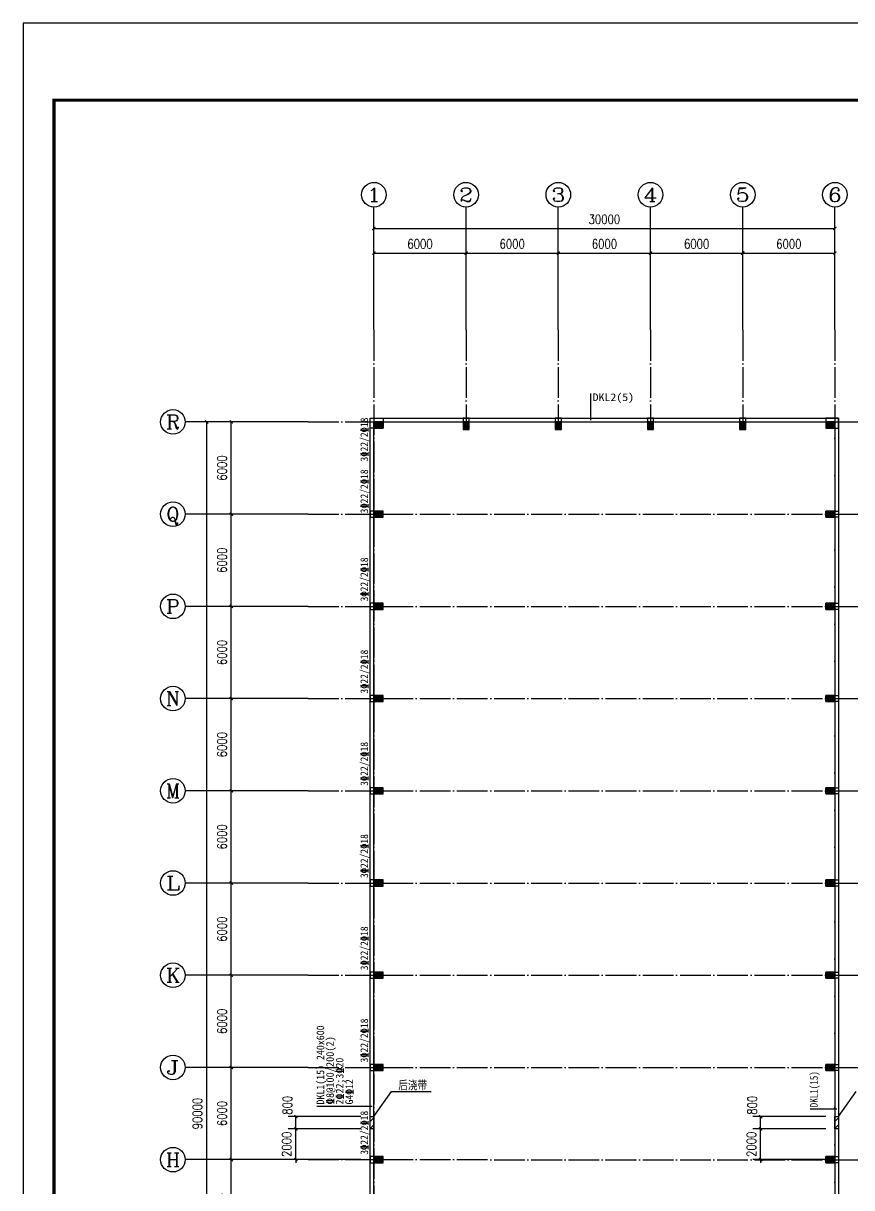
# Model space of a CAD drawing. Extents: x 31695611 to 39053694, y -59225 to 904195.
# Drawn here: x 38505838 to 38559745, y 828434 to 904195 of the extents above; entities that cross this region are included whole.
import ezdxf
from ezdxf.enums import TextEntityAlignment as Align

# ---------------------------------------------------------------- set-up
doc = ezdxf.new("R2010")
doc.units = 0
doc.header["$LTSCALE"] = 1000
doc.header["$MEASUREMENT"] = 0
doc.linetypes.add('ACAD_ISO04W100', pattern=[30.5, 24, -3, 0.5, -3])
doc.linetypes.add('DOTE', pattern=[2.42, 2, -0.2, 0.02, -0.2])
doc.layers.get('0').update_dxf_attribs({"linetype": 'CONTINUOUS'})
doc.layers.get('DEFPOINTS').update_dxf_attribs({"linetype": 'CONTINUOUS'})
for name, color, linetype in [('AXIS', 3, 'CONTINUOUS'), ('AXIS_TEXT', 7, 'CONTINUOUS'), ('COLUMN', 2, 'CONTINUOUS'), ('DOTE', 1, 'ACAD_ISO04W100'), ('PUB_DIM', 3, 'CONTINUOUS'), ('PUB_HATCH', 8, 'CONTINUOUS'), ('PUB_TITLE', 4, 'CONTINUOUS'), ('PUB_WZ', 7, 'CONTINUOUS'), ('梁', 4, 'CONTINUOUS'), ('梁原位标注', 7, 'CONTINUOUS'), ('梁集中标注', 2, 'CONTINUOUS'), ('梁集中标注竖向', 2, 'CONTINUOUS')]:
    doc.layers.add(name, color=color, linetype=linetype)
doc.styles.add('_HZTXT', font='txt.shx', dxfattribs={"width": 0.8, "bigfont": 'hztxt.shx'})
doc.styles.add('_TCH_AXIS', font='COMPLEX', dxfattribs={"bigfont": 'GBCBIG'})
doc.styles.add('COMPLEX', font='COMPLEX')
doc.styles.add('DIM_FONT', font='SIMPLEX.shx', dxfattribs={"width": 0.8})
doc.dimstyles.new('DIMN200', dxfattribs={"dimscale": 2, "dimtxt": 300, "dimasz": 100, "dimexe": 250, "dimexo": 300, "dimgap": 150, "dimtad": 1, "dimdec": 0, "dimzin": 0, "dimtxsty": 'DIM_FONT', "dimblk": 'ARCHTICK', "dimcen": 0.09, "dimclrt": 7, "dimazin": 3, "dimtfac": 1, "dimtdec": 0, "dimtix": 1, "dimtmove": 0, "dimatfit": 3, "dimtolj": 1, "dimtzin": 0})

# ---------------------------------------------------------------- blocks, each defined once
blk = doc.blocks.new('_ARCHTICK')
at = {"color": 0, "linetype": 'BYBLOCK', "const_width": 0.4}
blk.add_lwpolyline([(-0.5, -0.5), (0.5, 0.5)], dxfattribs=at)
blk = doc.blocks.new('*D581')
at = {"layer": 'DEFPOINTS', "color": 0}
for p in [(38553819, 833059), (38558653, 833059), (38558653, 832259)]:
    blk.add_point(p, dxfattribs=at)
at = {"layer": 'PUB_DIM', "color": 0}
for p, q in [((38558053, 833059), (38553319, 833059)), ((38553819, 832259), (38553819, 833059)), ((38558053, 832259), (38553319, 832259))]:
    blk.add_line(p, q, dxfattribs=at)
at = {"layer": 'PUB_DIM', "color": 0, "xscale": 200, "yscale": 200, "zscale": 200}
for p, rotation in [((38553819, 833059), 89.99989046030758), ((38553819, 832259), 269.9998904603076)]:
    blk.add_blockref('_ARCHTICK', p, dxfattribs=dict(at, rotation=rotation))
at = {"layer": 'PUB_DIM', "color": 7, "insert": (38553269, 833799), "char_height": 600, "attachment_point": 5, "rotation": 89.99989, "style": 'DIM_FONT'}
blk.add_mtext('\\A1;800', dxfattribs=at)
blk = doc.blocks.new('*D582')
at = {"layer": 'DEFPOINTS', "color": 0}
for p in [(38553819, 832259), (38558653, 832259), (38558653, 830259)]:
    blk.add_point(p, dxfattribs=at)
at = {"layer": 'PUB_DIM', "color": 0}
for p, q in [((38558053, 832259), (38553319, 832259)), ((38553819, 832259), (38553819, 832459)), ((38553819, 830259), (38553819, 832259)), ((38558053, 830259), (38553319, 830259)), ((38553819, 830259), (38553819, 830059))]:
    blk.add_line(p, q, dxfattribs=at)
at = {"layer": 'PUB_DIM', "color": 0, "xscale": 200, "yscale": 200, "zscale": 200}
for p, rotation in [((38553819, 832259), 269.9998904604143), ((38553819, 830259), 89.99989046041435)]:
    blk.add_blockref('_ARCHTICK', p, dxfattribs=dict(at, rotation=rotation))
at = {"layer": 'PUB_DIM', "color": 7, "insert": (38553219, 831259), "char_height": 600, "attachment_point": 5, "rotation": 89.99989, "style": 'DIM_FONT'}
blk.add_mtext('\\A1;2000', dxfattribs=at)
blk = doc.blocks.new('*D583')
at = {"layer": 'DEFPOINTS', "color": 0}
for p in [(38523579, 833059), (38528413, 833059), (38528413, 832259)]:
    blk.add_point(p, dxfattribs=at)
at = {"layer": 'PUB_DIM', "color": 0}
for p, q in [((38527813, 833059), (38523079, 833059)), ((38523579, 832259), (38523579, 833059)), ((38527813, 832259), (38523079, 832259))]:
    blk.add_line(p, q, dxfattribs=at)
at = {"layer": 'PUB_DIM', "color": 0, "xscale": 200, "yscale": 200, "zscale": 200}
for p, rotation in [((38523579, 833059), 89.99989046030758), ((38523579, 832259), 269.9998904603076)]:
    blk.add_blockref('_ARCHTICK', p, dxfattribs=dict(at, rotation=rotation))
at = {"layer": 'PUB_DIM', "color": 7, "insert": (38523029, 833799), "char_height": 600, "attachment_point": 5, "rotation": 89.99989, "style": 'DIM_FONT'}
blk.add_mtext('\\A1;800', dxfattribs=at)
blk = doc.blocks.new('*D584')
at = {"layer": 'DEFPOINTS', "color": 0}
for p in [(38523579, 832259), (38528413, 832259), (38528413, 830259)]:
    blk.add_point(p, dxfattribs=at)
at = {"layer": 'PUB_DIM', "color": 0}
for p, q in [((38527813, 832259), (38523079, 832259)), ((38523579, 832259), (38523579, 832459)), ((38523579, 830259), (38523579, 832259)), ((38527813, 830259), (38523079, 830259)), ((38523579, 830259), (38523579, 830059))]:
    blk.add_line(p, q, dxfattribs=at)
at = {"layer": 'PUB_DIM', "color": 0, "xscale": 200, "yscale": 200, "zscale": 200}
for p, rotation in [((38523579, 832259), 269.9998904604143), ((38523579, 830259), 89.99989046041435)]:
    blk.add_blockref('_ARCHTICK', p, dxfattribs=dict(at, rotation=rotation))
at = {"layer": 'PUB_DIM', "color": 7, "insert": (38522979, 831259), "char_height": 600, "attachment_point": 5, "rotation": 89.99989, "style": 'DIM_FONT'}
blk.add_mtext('\\A1;2000', dxfattribs=at)
blk = doc.blocks.new('*D651')
at = {"layer": 'AXIS', "color": 0}
for p, q in [((38523774, 830259), (38518874, 830259)), ((38519374, 824259), (38519374, 830259)), ((38523774, 824259), (38518874, 824259))]:
    blk.add_line(p, q, dxfattribs=at)
at = {"layer": 'DEFPOINTS', "color": 0}
for p in [(38519374, 830259), (38524374, 830259), (38524374, 824259)]:
    blk.add_point(p, dxfattribs=at)
at = {"layer": 'AXIS', "color": 0, "xscale": 200, "yscale": 200, "zscale": 200}
for p, rotation in [((38519374, 830259), 89.99989046034315), ((38519374, 824259), 269.9998904603431)]:
    blk.add_blockref('_ARCHTICK', p, dxfattribs=dict(at, rotation=rotation))
at = {"layer": 'AXIS', "color": 7, "insert": (38518774, 827259), "char_height": 600, "attachment_point": 5, "rotation": 89.99989, "style": 'DIM_FONT'}
blk.add_mtext('\\A1;6000', dxfattribs=at)
blk = doc.blocks.new('*D652')
at = {"layer": 'AXIS', "color": 0}
for p, q in [((38523774, 836259), (38518874, 836259)), ((38519374, 830259), (38519374, 836259)), ((38523774, 830259), (38518874, 830259))]:
    blk.add_line(p, q, dxfattribs=at)
at = {"layer": 'DEFPOINTS', "color": 0}
for p in [(38519374, 836259), (38524374, 836259), (38524374, 830259)]:
    blk.add_point(p, dxfattribs=at)
at = {"layer": 'AXIS', "color": 0, "xscale": 200, "yscale": 200, "zscale": 200}
for p, rotation in [((38519374, 836259), 89.9998904604143), ((38519374, 830259), 269.9998904604143)]:
    blk.add_blockref('_ARCHTICK', p, dxfattribs=dict(at, rotation=rotation))
at = {"layer": 'AXIS', "color": 7, "insert": (38518774, 833259), "char_height": 600, "attachment_point": 5, "rotation": 89.99989, "style": 'DIM_FONT'}
blk.add_mtext('\\A1;6000', dxfattribs=at)
blk = doc.blocks.new('*D653')
at = {"layer": 'AXIS', "color": 0}
for p, q in [((38523774, 842259), (38518874, 842259)), ((38519374, 836259), (38519374, 842259)), ((38523774, 836259), (38518874, 836259))]:
    blk.add_line(p, q, dxfattribs=at)
at = {"layer": 'DEFPOINTS', "color": 0}
for p in [(38519374, 842259), (38524374, 842259), (38524374, 836259)]:
    blk.add_point(p, dxfattribs=at)
at = {"layer": 'AXIS', "color": 0, "xscale": 200, "yscale": 200, "zscale": 200}
for p, rotation in [((38519374, 842259), 89.99989046034315), ((38519374, 836259), 269.9998904603431)]:
    blk.add_blockref('_ARCHTICK', p, dxfattribs=dict(at, rotation=rotation))
at = {"layer": 'AXIS', "color": 7, "insert": (38518774, 839259), "char_height": 600, "attachment_point": 5, "rotation": 89.99989, "style": 'DIM_FONT'}
blk.add_mtext('\\A1;6000', dxfattribs=at)
blk = doc.blocks.new('*D654')
at = {"layer": 'AXIS', "color": 0}
for p, q in [((38523774, 848259), (38518874, 848259)), ((38519374, 842259), (38519374, 848259)), ((38523774, 842259), (38518874, 842259))]:
    blk.add_line(p, q, dxfattribs=at)
at = {"layer": 'DEFPOINTS', "color": 0}
for p in [(38519374, 848259), (38524374, 848259), (38524374, 842259)]:
    blk.add_point(p, dxfattribs=at)
at = {"layer": 'AXIS', "color": 0, "xscale": 200, "yscale": 200, "zscale": 200}
for p, rotation in [((38519374, 848259), 89.99989046034315), ((38519374, 842259), 269.9998904603431)]:
    blk.add_blockref('_ARCHTICK', p, dxfattribs=dict(at, rotation=rotation))
at = {"layer": 'AXIS', "color": 7, "insert": (38518774, 845259), "char_height": 600, "attachment_point": 5, "rotation": 89.99989, "style": 'DIM_FONT'}
blk.add_mtext('\\A1;6000', dxfattribs=at)
blk = doc.blocks.new('*D655')
at = {"layer": 'AXIS', "color": 0}
for p, q in [((38523774, 854259), (38518874, 854259)), ((38519374, 848259), (38519374, 854259)), ((38523774, 848259), (38518874, 848259))]:
    blk.add_line(p, q, dxfattribs=at)
at = {"layer": 'DEFPOINTS', "color": 0}
for p in [(38519374, 854259), (38524374, 854259), (38524374, 848259)]:
    blk.add_point(p, dxfattribs=at)
at = {"layer": 'AXIS', "color": 0, "xscale": 200, "yscale": 200, "zscale": 200}
for p, rotation in [((38519374, 854259), 89.9998904604143), ((38519374, 848259), 269.9998904604143)]:
    blk.add_blockref('_ARCHTICK', p, dxfattribs=dict(at, rotation=rotation))
at = {"layer": 'AXIS', "color": 7, "insert": (38518774, 851259), "char_height": 600, "attachment_point": 5, "rotation": 89.99989, "style": 'DIM_FONT'}
blk.add_mtext('\\A1;6000', dxfattribs=at)
blk = doc.blocks.new('*D656')
at = {"layer": 'AXIS', "color": 0}
for p, q in [((38523774, 860259), (38518874, 860259)), ((38519374, 854259), (38519374, 860259)), ((38523774, 854259), (38518874, 854259))]:
    blk.add_line(p, q, dxfattribs=at)
at = {"layer": 'DEFPOINTS', "color": 0}
for p in [(38519374, 860259), (38524374, 860259), (38524374, 854259)]:
    blk.add_point(p, dxfattribs=at)
at = {"layer": 'AXIS', "color": 0, "xscale": 200, "yscale": 200, "zscale": 200}
for p, rotation in [((38519374, 860259), 89.99989046034315), ((38519374, 854259), 269.9998904603431)]:
    blk.add_blockref('_ARCHTICK', p, dxfattribs=dict(at, rotation=rotation))
at = {"layer": 'AXIS', "color": 7, "insert": (38518774, 857259), "char_height": 600, "attachment_point": 5, "rotation": 89.99989, "style": 'DIM_FONT'}
blk.add_mtext('\\A1;6000', dxfattribs=at)
blk = doc.blocks.new('*D657')
at = {"layer": 'AXIS', "color": 0}
for p, q in [((38523774, 866259), (38518874, 866259)), ((38519374, 860259), (38519374, 866259)), ((38523774, 860259), (38518874, 860259))]:
    blk.add_line(p, q, dxfattribs=at)
at = {"layer": 'DEFPOINTS', "color": 0}
for p in [(38519374, 866259), (38524374, 866259), (38524374, 860259)]:
    blk.add_point(p, dxfattribs=at)
at = {"layer": 'AXIS', "color": 0, "xscale": 200, "yscale": 200, "zscale": 200}
for p, rotation in [((38519374, 866259), 89.99989046034315), ((38519374, 860259), 269.9998904603431)]:
    blk.add_blockref('_ARCHTICK', p, dxfattribs=dict(at, rotation=rotation))
at = {"layer": 'AXIS', "color": 7, "insert": (38518774, 863259), "char_height": 600, "attachment_point": 5, "rotation": 89.99989, "style": 'DIM_FONT'}
blk.add_mtext('\\A1;6000', dxfattribs=at)
blk = doc.blocks.new('*D658')
at = {"layer": 'AXIS', "color": 0}
for p, q in [((38523774, 872259), (38518874, 872259)), ((38519374, 866259), (38519374, 872259)), ((38523774, 866259), (38518874, 866259))]:
    blk.add_line(p, q, dxfattribs=at)
at = {"layer": 'DEFPOINTS', "color": 0}
for p in [(38519374, 872259), (38524374, 872259), (38524374, 866259)]:
    blk.add_point(p, dxfattribs=at)
at = {"layer": 'AXIS', "color": 0, "xscale": 200, "yscale": 200, "zscale": 200}
for p, rotation in [((38519374, 872259), 89.9998904604143), ((38519374, 866259), 269.9998904604143)]:
    blk.add_blockref('_ARCHTICK', p, dxfattribs=dict(at, rotation=rotation))
at = {"layer": 'AXIS', "color": 7, "insert": (38518774, 869259), "char_height": 600, "attachment_point": 5, "rotation": 89.99989, "style": 'DIM_FONT'}
blk.add_mtext('\\A1;6000', dxfattribs=at)
blk = doc.blocks.new('*D659')
at = {"layer": 'AXIS', "color": 0}
for p, q in [((38523774, 878259), (38518874, 878259)), ((38519374, 872259), (38519374, 878259)), ((38523774, 872259), (38518874, 872259))]:
    blk.add_line(p, q, dxfattribs=at)
at = {"layer": 'DEFPOINTS', "color": 0}
for p in [(38519374, 878259), (38524374, 878259), (38524374, 872259)]:
    blk.add_point(p, dxfattribs=at)
at = {"layer": 'AXIS', "color": 0, "xscale": 200, "yscale": 200, "zscale": 200}
for p, rotation in [((38519374, 878259), 89.99989046034315), ((38519374, 872259), 269.9998904603431)]:
    blk.add_blockref('_ARCHTICK', p, dxfattribs=dict(at, rotation=rotation))
at = {"layer": 'AXIS', "color": 7, "insert": (38518774, 875259), "char_height": 600, "attachment_point": 5, "rotation": 89.99989, "style": 'DIM_FONT'}
blk.add_mtext('\\A1;6000', dxfattribs=at)
blk = doc.blocks.new('*D660')
at = {"layer": 'AXIS', "color": 0}
for p, q in [((38523774, 878259), (38517274, 878259)), ((38517774, 788259), (38517774, 878259)), ((38523774, 788259), (38517274, 788259))]:
    blk.add_line(p, q, dxfattribs=at)
at = {"layer": 'DEFPOINTS', "color": 0}
for p in [(38517774, 878259), (38524374, 878259), (38524374, 788259)]:
    blk.add_point(p, dxfattribs=at)
at = {"layer": 'AXIS', "color": 0, "xscale": 200, "yscale": 200, "zscale": 200}
for p, rotation in [((38517774, 878259), 89.99989046036686), ((38517774, 788259), 269.9998904603668)]:
    blk.add_blockref('_ARCHTICK', p, dxfattribs=dict(at, rotation=rotation))
at = {"layer": 'AXIS', "color": 7, "insert": (38517174, 833259), "char_height": 600, "attachment_point": 5, "rotation": 89.99989, "style": 'DIM_FONT'}
blk.add_mtext('\\A1;90000', dxfattribs=at)
blk = doc.blocks.new('*D667')
at = {"layer": 'AXIS', "color": 0}
for p, q in [((38528653, 884842), (38528653, 889742)), ((38534653, 884842), (38534653, 889742)), ((38528653, 889242), (38534653, 889242))]:
    blk.add_line(p, q, dxfattribs=at)
at = {"layer": 'DEFPOINTS', "color": 0}
for p in [(38534653, 889242), (38528653, 884242), (38534653, 884242)]:
    blk.add_point(p, dxfattribs=at)
at = {"layer": 'AXIS', "color": 0, "xscale": 200, "yscale": 200, "zscale": 200, "rotation": 180}
blk.add_blockref('_ARCHTICK', (38528653, 889242), dxfattribs=at)
at = {"layer": 'AXIS', "color": 0, "xscale": 200, "yscale": 200, "zscale": 200}
blk.add_blockref('_ARCHTICK', (38534653, 889242), dxfattribs=at)
at = {"layer": 'AXIS', "color": 7, "insert": (38531653, 889842), "char_height": 600, "attachment_point": 5, "style": 'DIM_FONT'}
blk.add_mtext('\\A1;6000', dxfattribs=at)
blk = doc.blocks.new('*D668')
at = {"layer": 'AXIS', "color": 0}
for p, q in [((38534653, 884842), (38534653, 889742)), ((38540653, 884842), (38540653, 889742)), ((38534653, 889242), (38540653, 889242))]:
    blk.add_line(p, q, dxfattribs=at)
at = {"layer": 'DEFPOINTS', "color": 0}
for p in [(38540653, 889242), (38534653, 884242), (38540653, 884242)]:
    blk.add_point(p, dxfattribs=at)
at = {"layer": 'AXIS', "color": 0, "xscale": 200, "yscale": 200, "zscale": 200, "rotation": 180}
blk.add_blockref('_ARCHTICK', (38534653, 889242), dxfattribs=at)
at = {"layer": 'AXIS', "color": 0, "xscale": 200, "yscale": 200, "zscale": 200}
blk.add_blockref('_ARCHTICK', (38540653, 889242), dxfattribs=at)
at = {"layer": 'AXIS', "color": 7, "insert": (38537653, 889842), "char_height": 600, "attachment_point": 5, "style": 'DIM_FONT'}
blk.add_mtext('\\A1;6000', dxfattribs=at)
blk = doc.blocks.new('*D669')
at = {"layer": 'AXIS', "color": 0}
for p, q in [((38540653, 884842), (38540653, 889742)), ((38546653, 884842), (38546653, 889742)), ((38540653, 889242), (38546653, 889242))]:
    blk.add_line(p, q, dxfattribs=at)
at = {"layer": 'DEFPOINTS', "color": 0}
for p in [(38546653, 889242), (38540653, 884242), (38546653, 884242)]:
    blk.add_point(p, dxfattribs=at)
at = {"layer": 'AXIS', "color": 0, "xscale": 200, "yscale": 200, "zscale": 200, "rotation": 180}
blk.add_blockref('_ARCHTICK', (38540653, 889242), dxfattribs=at)
at = {"layer": 'AXIS', "color": 0, "xscale": 200, "yscale": 200, "zscale": 200}
blk.add_blockref('_ARCHTICK', (38546653, 889242), dxfattribs=at)
at = {"layer": 'AXIS', "color": 7, "insert": (38543653, 889842), "char_height": 600, "attachment_point": 5, "style": 'DIM_FONT'}
blk.add_mtext('\\A1;6000', dxfattribs=at)
blk = doc.blocks.new('*D670')
at = {"layer": 'AXIS', "color": 0}
for p, q in [((38546653, 884842), (38546653, 889742)), ((38552653, 884842), (38552653, 889742)), ((38546653, 889242), (38552653, 889242))]:
    blk.add_line(p, q, dxfattribs=at)
at = {"layer": 'DEFPOINTS', "color": 0}
for p in [(38552653, 889242), (38546653, 884242), (38552653, 884242)]:
    blk.add_point(p, dxfattribs=at)
at = {"layer": 'AXIS', "color": 0, "xscale": 200, "yscale": 200, "zscale": 200, "rotation": 180}
blk.add_blockref('_ARCHTICK', (38546653, 889242), dxfattribs=at)
at = {"layer": 'AXIS', "color": 0, "xscale": 200, "yscale": 200, "zscale": 200}
blk.add_blockref('_ARCHTICK', (38552653, 889242), dxfattribs=at)
at = {"layer": 'AXIS', "color": 7, "insert": (38549653, 889842), "char_height": 600, "attachment_point": 5, "style": 'DIM_FONT'}
blk.add_mtext('\\A1;6000', dxfattribs=at)
blk = doc.blocks.new('*D671')
at = {"layer": 'AXIS', "color": 0}
for p, q in [((38552653, 884842), (38552653, 889742)), ((38558653, 884842), (38558653, 889742)), ((38552653, 889242), (38558653, 889242))]:
    blk.add_line(p, q, dxfattribs=at)
at = {"layer": 'DEFPOINTS', "color": 0}
for p in [(38558653, 889242), (38552653, 884242), (38558653, 884242)]:
    blk.add_point(p, dxfattribs=at)
at = {"layer": 'AXIS', "color": 0, "xscale": 200, "yscale": 200, "zscale": 200, "rotation": 180}
blk.add_blockref('_ARCHTICK', (38552653, 889242), dxfattribs=at)
at = {"layer": 'AXIS', "color": 0, "xscale": 200, "yscale": 200, "zscale": 200}
blk.add_blockref('_ARCHTICK', (38558653, 889242), dxfattribs=at)
at = {"layer": 'AXIS', "color": 7, "insert": (38555653, 889842), "char_height": 600, "attachment_point": 5, "style": 'DIM_FONT'}
blk.add_mtext('\\A1;6000', dxfattribs=at)
blk = doc.blocks.new('*D672')
at = {"layer": 'AXIS', "color": 0}
for p, q in [((38528653, 884842), (38528653, 891342)), ((38558653, 884842), (38558653, 891342)), ((38528653, 890842), (38558653, 890842))]:
    blk.add_line(p, q, dxfattribs=at)
at = {"layer": 'DEFPOINTS', "color": 0}
for p in [(38558653, 890842), (38528653, 884242), (38558653, 884242)]:
    blk.add_point(p, dxfattribs=at)
at = {"layer": 'AXIS', "color": 0, "xscale": 200, "yscale": 200, "zscale": 200, "rotation": 180}
blk.add_blockref('_ARCHTICK', (38528653, 890842), dxfattribs=at)
at = {"layer": 'AXIS', "color": 0, "xscale": 200, "yscale": 200, "zscale": 200}
blk.add_blockref('_ARCHTICK', (38558653, 890842), dxfattribs=at)
at = {"layer": 'AXIS', "color": 7, "insert": (38543653, 891442), "char_height": 600, "attachment_point": 5, "style": 'DIM_FONT'}
blk.add_mtext('\\A1;30000', dxfattribs=at)
blk = doc.blocks.new('_AXISO')
blk.add_circle((0, 0), 0.5)
at = {"layer": 'AXIS_TEXT', "style": 'COMPLEX', "width": 1.041667}
blk.add_attdef('A', text='', height=0.56, dxfattribs=at).set_placement((-0.25, -0.28), (0.25, -0.28), align=Align.FIT)

msp = doc.modelspace()

# ---------------------------------------------------------------- hatches: boundary and pattern name
h = msp.add_hatch()
h.set_pattern_fill('ANSI31', color=256, scale=200)
h.set_pattern_definition([(45, (-3444.16, 0), (-224.506403, 224.506403), [])])
h.paths.add_polyline_path([(38528653.1, 833058.6), (38528413.1, 833058.6), (38528413.1, 832258.6), (38528653.1, 832258.6)])
h = msp.add_hatch()
h.set_pattern_fill('ANSI31', color=256, scale=200)
h.set_pattern_definition([(45, (26795.84, 0), (-224.506403, 224.506403), [])])
h.paths.add_polyline_path([(38558893.1, 833058.6), (38558653.1, 833058.6), (38558653.1, 832258.6), (38558893.1, 832258.6)])
at = {"layer": 'PUB_HATCH'}
for points in [[(38528653.1, 878258.7), (38528653.1, 877858.7), (38529253.1, 877858.7), (38529253.1, 878258.7)], [(38534453.1, 877758.7), (38534853.1, 877758.7), (38534853.1, 878258.7), (38534453.1, 878258.7)], [(38540453.1, 877758.7), (38540853.1, 877758.7), (38540853.1, 878258.7), (38540453.1, 878258.7)], [(38546453.1, 877758.7), (38546853.1, 877758.7), (38546853.1, 878258.7), (38546453.1, 878258.7)], [(38552453.1, 877758.7), (38552853.1, 877758.7), (38552853.1, 878258.7), (38552453.1, 878258.7)], [(38558653.1, 878258.7), (38558053.1, 878258.7), (38558053.1, 877858.7), (38558653.1, 877858.7)], [(38528653.1, 872058.5), (38529253.1, 872058.5), (38529253.1, 872458.5), (38528653.1, 872458.5)], [(38558653.2, 872058.5), (38558653.2, 872458.5), (38558053.2, 872458.5), (38558053.2, 872058.5)], [(38528653.1, 866058.5), (38529253.1, 866058.5), (38529253.1, 866458.5), (38528653.1, 866458.5)], [(38558653.2, 866058.5), (38558653.2, 866458.5), (38558053.2, 866458.5), (38558053.2, 866058.5)], [(38528653.1, 860058.5), (38529253.1, 860058.5), (38529253.1, 860458.5), (38528653.1, 860458.5)], [(38558653.2, 860058.5), (38558653.2, 860458.5), (38558053.2, 860458.5), (38558053.2, 860058.5)], [(38528653.1, 854058.5), (38529253.1, 854058.5), (38529253.1, 854458.5), (38528653.1, 854458.5)], [(38558653.2, 854058.5), (38558653.2, 854458.5), (38558053.2, 854458.5), (38558053.2, 854058.5)], [(38528653.1, 848058.5), (38529253.1, 848058.5), (38529253.1, 848458.5), (38528653.1, 848458.5)], [(38558653.2, 848058.5), (38558653.2, 848458.5), (38558053.2, 848458.5), (38558053.2, 848058.5)], [(38528653.1, 842058.5), (38529253.1, 842058.5), (38529253.1, 842458.5), (38528653.1, 842458.5)], [(38558653.2, 842058.5), (38558653.2, 842458.5), (38558053.2, 842458.5), (38558053.2, 842058.5)], [(38528653.1, 836058.5), (38529253.1, 836058.5), (38529253.1, 836458.5), (38528653.1, 836458.5)], [(38558653.2, 836058.5), (38558653.2, 836458.5), (38558053.2, 836458.5), (38558053.2, 836058.5)], [(38528653.1, 830058.5), (38529253.1, 830058.5), (38529253.1, 830458.5), (38528653.1, 830458.5)], [(38558653.2, 830058.5), (38558653.2, 830458.5), (38558053.2, 830458.5), (38558053.2, 830058.5)]]:
    msp.add_hatch(color=256, dxfattribs=at).paths.add_polyline_path(points)

# ---------------------------------------------------------------- linework, layer by layer
for p, q in [((38528653.1, 833058.6), (38529797.1, 834684.7)), ((38529797.1, 834684.7), (38532371.4, 834684.7)), ((38558893.1, 833058.6), (38560037.1, 834684.7))]:
    msp.add_line(p, q)
for points in [[(38529253.1, 877858.7), (38528413.1, 877858.7), (38528413.1, 878498.7), (38529253.1, 878498.7)], [(38534453.1, 877758.7), (38534853.1, 877758.7), (38534853.1, 878498.7), (38534453.1, 878498.7)], [(38540453.1, 877758.7), (38540853.1, 877758.7), (38540853.1, 878498.7), (38540453.1, 878498.7)], [(38546453.1, 877758.7), (38546853.1, 877758.7), (38546853.1, 878498.7), (38546453.1, 878498.7)], [(38552453.1, 877758.7), (38552853.1, 877758.7), (38552853.1, 878498.7), (38552453.1, 878498.7)], [(38558053.1, 877858.7), (38558893.1, 877858.7), (38558893.1, 878498.7), (38558053.1, 878498.7)], [(38529253.1, 872458.5), (38528413.1, 872458.5), (38528413.1, 872058.5), (38529253.1, 872058.5)], [(38558053.2, 872458.5), (38558893.1, 872458.5), (38558893.1, 872058.5), (38558053.2, 872058.5)], [(38529253.1, 866458.5), (38528413.1, 866458.5), (38528413.1, 866058.5), (38529253.1, 866058.5)], [(38558053.2, 866458.5), (38558893.1, 866458.5), (38558893.1, 866058.5), (38558053.2, 866058.5)], [(38529253.1, 860458.5), (38528413.1, 860458.5), (38528413.1, 860058.5), (38529253.1, 860058.5)], [(38558053.2, 860458.5), (38558893.1, 860458.5), (38558893.1, 860058.5), (38558053.2, 860058.5)], [(38529253.1, 854458.5), (38528413.1, 854458.5), (38528413.1, 854058.5), (38529253.1, 854058.5)], [(38558053.2, 854458.5), (38558893.1, 854458.5), (38558893.1, 854058.5), (38558053.2, 854058.5)], [(38529253.1, 848458.5), (38528413.1, 848458.5), (38528413.1, 848058.5), (38529253.1, 848058.5)], [(38558053.2, 848458.5), (38558893.1, 848458.5), (38558893.1, 848058.5), (38558053.2, 848058.5)], [(38529253.1, 842458.5), (38528413.1, 842458.5), (38528413.1, 842058.5), (38529253.1, 842058.5)], [(38558053.2, 842458.5), (38558893.1, 842458.5), (38558893.1, 842058.5), (38558053.2, 842058.5)], [(38529253.1, 836458.5), (38528413.1, 836458.5), (38528413.1, 836058.5), (38529253.1, 836058.5)], [(38558053.2, 836458.5), (38558893.1, 836458.5), (38558893.1, 836058.5), (38558053.2, 836058.5)], [(38528413.1, 833058.6), (38528653.1, 833058.6), (38528653.1, 832258.6), (38528413.1, 832258.6)], [(38558653.1, 833058.6), (38558893.1, 833058.6), (38558893.1, 832258.6), (38558653.1, 832258.6)], [(38529253.1, 830458.5), (38528413.1, 830458.5), (38528413.1, 830058.5), (38529253.1, 830058.5)], [(38558053.2, 830458.5), (38558893.1, 830458.5), (38558893.1, 830058.5), (38558053.2, 830058.5)]]:
    msp.add_lwpolyline(points, close=True)
at = {"layer": 'AXIS'}
for p, q in [((38528653.1, 884242.1), (38528653.1, 892242.1)), ((38534653.1, 884242.1), (38534653.1, 892242.1)), ((38540653.1, 884242.1), (38540653.1, 892242.1)), ((38546653.1, 884242.1), (38546653.1, 892242.1)), ((38552653.1, 884242.1), (38552653.1, 892242.1)), ((38558653.1, 884242.1), (38558653.1, 892242.1)), ((38524373.7, 878258.6), (38516373.7, 878258.6)), ((38524373.7, 872258.6), (38516373.7, 872258.6)), ((38524373.7, 866258.6), (38516373.7, 866258.6)), ((38524373.7, 860258.6), (38516373.7, 860258.6)), ((38524373.7, 854258.6), (38516373.7, 854258.6)), ((38524373.7, 848258.6), (38516373.7, 848258.6)), ((38524373.7, 842258.6), (38516373.7, 842258.6)), ((38524373.6, 836258.6), (38516373.6, 836258.6)), ((38524373.6, 830258.6), (38516373.6, 830258.6))]:
    msp.add_line(p, q, dxfattribs=at)
at = {"layer": 'COLUMN'}
for p, q in [((38528653.1, 878258.7), (38528653.1, 877858.7)), ((38529253.1, 878258.7), (38528653.1, 878258.7)), ((38529253.1, 877858.7), (38529253.1, 878258.7)), ((38534853.1, 878258.7), (38534453.1, 878258.7)), ((38534453.1, 878258.7), (38534453.1, 877758.7)), ((38534853.1, 877758.7), (38534853.1, 878258.7)), ((38540853.1, 878258.7), (38540453.1, 878258.7)), ((38540453.1, 878258.7), (38540453.1, 877758.7)), ((38540853.1, 877758.7), (38540853.1, 878258.7)), ((38546853.1, 878258.7), (38546453.1, 878258.7)), ((38546453.1, 878258.7), (38546453.1, 877758.7)), ((38546853.1, 877758.7), (38546853.1, 878258.7)), ((38552853.1, 878258.7), (38552453.1, 878258.7)), ((38552453.1, 878258.7), (38552453.1, 877758.7)), ((38552853.1, 877758.7), (38552853.1, 878258.7)), ((38558653.1, 878258.7), (38558053.1, 878258.7)), ((38558053.1, 878258.7), (38558053.1, 877858.7)), ((38558653.1, 877858.7), (38558653.1, 878258.7)), ((38528653.1, 877858.7), (38529253.1, 877858.7)), ((38534453.1, 877758.7), (38534853.1, 877758.7)), ((38540453.1, 877758.7), (38540853.1, 877758.7)), ((38546453.1, 877758.7), (38546853.1, 877758.7)), ((38552453.1, 877758.7), (38552853.1, 877758.7)), ((38558053.1, 877858.7), (38558653.1, 877858.7)), ((38529253.1, 872458.5), (38528653.1, 872458.5)), ((38528653.1, 872458.5), (38528653.1, 872058.5)), ((38528653.1, 872058.5), (38529253.1, 872058.5)), ((38529253.1, 872058.5), (38529253.1, 872458.5)), ((38558653.2, 872458.5), (38558053.2, 872458.5)), ((38558053.2, 872458.5), (38558053.2, 872058.5)), ((38558053.2, 872058.5), (38558653.2, 872058.5)), ((38558653.2, 872058.5), (38558653.2, 872458.5)), ((38529253.1, 866458.5), (38528653.1, 866458.5)), ((38528653.1, 866458.5), (38528653.1, 866058.5)), ((38528653.1, 866058.5), (38529253.1, 866058.5)), ((38529253.1, 866058.5), (38529253.1, 866458.5)), ((38558653.2, 866458.5), (38558053.2, 866458.5)), ((38558053.2, 866458.5), (38558053.2, 866058.5)), ((38558053.2, 866058.5), (38558653.2, 866058.5)), ((38558653.2, 866058.5), (38558653.2, 866458.5)), ((38529253.1, 860458.5), (38528653.1, 860458.5)), ((38528653.1, 860458.5), (38528653.1, 860058.5)), ((38528653.1, 860058.5), (38529253.1, 860058.5)), ((38529253.1, 860058.5), (38529253.1, 860458.5)), ((38558653.2, 860458.5), (38558053.2, 860458.5)), ((38558053.2, 860458.5), (38558053.2, 860058.5)), ((38558053.2, 860058.5), (38558653.2, 860058.5)), ((38558653.2, 860058.5), (38558653.2, 860458.5)), ((38529253.1, 854458.5), (38528653.1, 854458.5)), ((38528653.1, 854458.5), (38528653.1, 854058.5)), ((38528653.1, 854058.5), (38529253.1, 854058.5)), ((38529253.1, 854058.5), (38529253.1, 854458.5)), ((38558653.2, 854458.5), (38558053.2, 854458.5)), ((38558053.2, 854458.5), (38558053.2, 854058.5)), ((38558053.2, 854058.5), (38558653.2, 854058.5)), ((38558653.2, 854058.5), (38558653.2, 854458.5)), ((38529253.1, 848458.5), (38528653.1, 848458.5)), ((38528653.1, 848458.5), (38528653.1, 848058.5)), ((38528653.1, 848058.5), (38529253.1, 848058.5)), ((38529253.1, 848058.5), (38529253.1, 848458.5)), ((38558653.2, 848458.5), (38558053.2, 848458.5)), ((38558053.2, 848458.5), (38558053.2, 848058.5)), ((38558053.2, 848058.5), (38558653.2, 848058.5)), ((38558653.2, 848058.5), (38558653.2, 848458.5)), ((38529253.1, 842458.5), (38528653.1, 842458.5)), ((38528653.1, 842458.5), (38528653.1, 842058.5)), ((38528653.1, 842058.5), (38529253.1, 842058.5)), ((38529253.1, 842058.5), (38529253.1, 842458.5)), ((38558653.2, 842458.5), (38558053.2, 842458.5)), ((38558053.2, 842458.5), (38558053.2, 842058.5)), ((38558053.2, 842058.5), (38558653.2, 842058.5)), ((38558653.2, 842058.5), (38558653.2, 842458.5)), ((38529253.1, 836458.5), (38528653.1, 836458.5)), ((38528653.1, 836458.5), (38528653.1, 836058.5)), ((38529253.1, 836058.5), (38529253.1, 836458.5)), ((38558653.2, 836458.5), (38558053.2, 836458.5)), ((38558053.2, 836458.5), (38558053.2, 836058.5)), ((38558653.2, 836058.5), (38558653.2, 836458.5)), ((38528653.1, 836058.5), (38529253.1, 836058.5)), ((38558053.2, 836058.5), (38558653.2, 836058.5)), ((38529253.1, 830458.5), (38528653.1, 830458.5)), ((38528653.1, 830458.5), (38528653.1, 830058.5)), ((38529253.1, 830058.5), (38529253.1, 830458.5)), ((38558653.2, 830458.5), (38558053.2, 830458.5)), ((38558053.2, 830458.5), (38558053.2, 830058.5)), ((38558653.2, 830058.5), (38558653.2, 830458.5)), ((38528653.1, 830058.5), (38529253.1, 830058.5)), ((38558053.2, 830058.5), (38558653.2, 830058.5))]:
    msp.add_line(p, q, dxfattribs=at)
at = {"layer": 'DOTE', "linetype": 'DOTE'}
for p, q in [((38528653.1, 884242.1), (38528653.1, 784664.7)), ((38534653.1, 884242.1), (38534653.1, 878258.6)), ((38540653.1, 884242.1), (38540653.1, 878258.6)), ((38546653.1, 884242.1), (38546653.1, 878258.5)), ((38552653.1, 884242.1), (38552653.1, 878258.5)), ((38558653.1, 884242.1), (38558653.1, 784664.7)), ((38524373.7, 878258.6), (38564239, 878258.5)), ((38524373.7, 872258.6), (38564239, 872258.5)), ((38524373.7, 866258.6), (38564239, 866258.5)), ((38524373.7, 860258.6), (38564239, 860258.5)), ((38524373.7, 854258.6), (38564239, 854258.5)), ((38524373.7, 848258.6), (38564239, 848258.5)), ((38524373.7, 842258.6), (38564238.9, 842258.5)), ((38524373.6, 836258.6), (38564238.9, 836258.5)), ((38524373.6, 830258.6), (38564238.9, 830258.5))]:
    msp.add_line(p, q, dxfattribs=at)
at = {"layer": 'PUB_TITLE'}
msp.add_lwpolyline([(38505838, 755595.5), (38589838, 755595.5), (38589838, 904195.5), (38505838, 904195.5)], close=True, dxfattribs=at)
at = {"layer": 'PUB_TITLE', "const_width": 200}
msp.add_lwpolyline([(38507838, 757595.5), (38587838, 757595.5), (38587838, 899195.5), (38507838, 899195.5)], close=True, dxfattribs=at)
at = {"layer": '梁'}
for points in [[(38528413.1, 878498.6), (38558893.1, 878498.6), (38558893.1, 788018.5), (38528413.1, 788018.5)], [(38528653.1, 878258.6), (38558653.1, 878258.6), (38558653.1, 788258.5), (38528653.1, 788258.5)]]:
    msp.add_lwpolyline(points, close=True, dxfattribs=at)
at = {"layer": '梁集中标注'}
for p, q in [((38542764.7, 878378.6), (38542764.7, 880101.1)), ((38528533.1, 833725.9), (38524935.6, 833725.9))]:
    msp.add_line(p, q, dxfattribs=at)
at = {"layer": '梁集中标注竖向'}
msp.add_line((38558773.1, 833544.8), (38557050.6, 833544.8), dxfattribs=at)

# ---------------------------------------------------------------- block references
at = {"layer": 'AXIS'}
ref = msp.add_blockref('_AXISO', (38528653.1, 893042.1), dxfattribs=dict(at, xscale=1600, yscale=1600, zscale=1600))
ref.add_attrib('A', '1', dxfattribs={"layer": 'AXIS_TEXT', "height": 905.1, "style": '_TCH_AXIS', "width": 2.333333}).set_placement((38528200.6, 892589.6), (38529105.7, 892589.6), align=Align.FIT)
ref = msp.add_blockref('_AXISO', (38534653.1, 893042.1), dxfattribs=dict(at, xscale=1600, yscale=1600, zscale=1600))
ref.add_attrib('A', '2', dxfattribs={"layer": 'AXIS_TEXT', "height": 905.1, "style": '_TCH_AXIS', "width": 1.5}).set_placement((38534200.6, 892589.6), (38535105.7, 892589.6), align=Align.FIT)
ref = msp.add_blockref('_AXISO', (38540653.1, 893042.1), dxfattribs=dict(at, xscale=1600, yscale=1600, zscale=1600))
ref.add_attrib('A', '3', dxfattribs={"layer": 'AXIS_TEXT', "height": 905.1, "style": '_TCH_AXIS', "width": 1.5}).set_placement((38540200.6, 892589.6), (38541105.7, 892589.6), align=Align.FIT)
ref = msp.add_blockref('_AXISO', (38546653.1, 893042.1), dxfattribs=dict(at, xscale=1600, yscale=1600, zscale=1600))
ref.add_attrib('A', '4', dxfattribs={"layer": 'AXIS_TEXT', "height": 905.1, "style": '_TCH_AXIS', "width": 1.3125}).set_placement((38546200.6, 892589.6), (38547105.7, 892589.6), align=Align.FIT)
ref = msp.add_blockref('_AXISO', (38552653.1, 893042.1), dxfattribs=dict(at, xscale=1600, yscale=1600, zscale=1600))
ref.add_attrib('A', '5', dxfattribs={"layer": 'AXIS_TEXT', "height": 905.1, "style": '_TCH_AXIS', "width": 1.5}).set_placement((38552200.6, 892589.6), (38553105.7, 892589.6), align=Align.FIT)
ref = msp.add_blockref('_AXISO', (38558653.1, 893042.1), dxfattribs=dict(at, xscale=1600, yscale=1600, zscale=1600))
ref.add_attrib('A', '6', dxfattribs={"layer": 'AXIS_TEXT', "height": 905.1, "style": '_TCH_AXIS', "width": 1.5}).set_placement((38558200.6, 892589.6), (38559105.7, 892589.6), align=Align.FIT)
ref = msp.add_blockref('_AXISO', (38515573.7, 878258.6), dxfattribs=dict(at, xscale=1600, yscale=1600, zscale=1600))
ref.add_attrib('A', 'R', dxfattribs={"layer": 'AXIS_TEXT', "height": 905.1, "style": '_TCH_AXIS', "width": 1.166667}).set_placement((38515121.2, 877806.1), (38516026.3, 877806.1), align=Align.FIT)
ref = msp.add_blockref('_AXISO', (38515573.7, 872258.6), dxfattribs=dict(at, xscale=1600, yscale=1600, zscale=1600))
ref.add_attrib('A', 'Q', dxfattribs={"layer": 'AXIS_TEXT', "height": 905.1, "style": '_TCH_AXIS', "width": 1.3125}).set_placement((38515121.2, 871806.1), (38516026.3, 871806.1), align=Align.FIT)
ref = msp.add_blockref('_AXISO', (38515573.7, 866258.6), dxfattribs=dict(at, xscale=1600, yscale=1600, zscale=1600))
ref.add_attrib('A', 'P', dxfattribs={"layer": 'AXIS_TEXT', "height": 905.1, "style": '_TCH_AXIS', "width": 1.235294}).set_placement((38515121.1, 865806.1), (38516026.2, 865806.1), align=Align.FIT)
ref = msp.add_blockref('_AXISO', (38515573.7, 860258.6), dxfattribs=dict(at, xscale=1600, yscale=1600, zscale=1600))
ref.add_attrib('A', 'N', dxfattribs={"layer": 'AXIS_TEXT', "height": 905.1, "style": '_TCH_AXIS', "width": 1.105263}).set_placement((38515121.1, 859806.1), (38516026.2, 859806.1), align=Align.FIT)
ref = msp.add_blockref('_AXISO', (38515573.7, 854258.6), dxfattribs=dict(at, xscale=1600, yscale=1600, zscale=1600))
ref.add_attrib('A', 'M', dxfattribs={"layer": 'AXIS_TEXT', "height": 905.1, "style": '_TCH_AXIS'}).set_placement((38515121.1, 853806.1), (38516026.2, 853806.1), align=Align.FIT)
ref = msp.add_blockref('_AXISO', (38515573.7, 848258.6), dxfattribs=dict(at, xscale=1600, yscale=1600, zscale=1600))
ref.add_attrib('A', 'L', dxfattribs={"layer": 'AXIS_TEXT', "height": 905.1, "style": '_TCH_AXIS', "width": 1.4}).set_placement((38515121.1, 847806.1), (38516026.2, 847806.1), align=Align.FIT)
ref = msp.add_blockref('_AXISO', (38515573.7, 842258.6), dxfattribs=dict(at, xscale=1600, yscale=1600, zscale=1600))
ref.add_attrib('A', 'K', dxfattribs={"layer": 'AXIS_TEXT', "height": 905.1, "style": '_TCH_AXIS', "width": 1.105263}).set_placement((38515121.1, 841806.1), (38516026.2, 841806.1), align=Align.FIT)
ref = msp.add_blockref('_AXISO', (38515573.6, 836258.6), dxfattribs=dict(at, xscale=1600, yscale=1600, zscale=1600))
ref.add_attrib('A', 'J', dxfattribs={"layer": 'AXIS_TEXT', "height": 905.1, "style": '_TCH_AXIS', "width": 1.909091}).set_placement((38515121.1, 835806.1), (38516026.2, 835806.1), align=Align.FIT)
ref = msp.add_blockref('_AXISO', (38515573.6, 830258.6), dxfattribs=dict(at, xscale=1600, yscale=1600, zscale=1600))
ref.add_attrib('A', 'H', dxfattribs={"layer": 'AXIS_TEXT', "height": 905.1, "style": '_TCH_AXIS', "width": 1.05}).set_placement((38515121.1, 829806.1), (38516026.2, 829806.1), align=Align.FIT)

# ---------------------------------------------------------------- texts
at = {"layer": 'PUB_WZ', "style": '_HZTXT'}
msp.add_text('后浇带', height=625, dxfattribs=at).set_placement((38530238.3, 834767.2))
at = {"layer": '梁原位标注', "width": 0.685985}
for p, p2 in [((38528273.1, 875683.6), (38528273.1, 878541.9)), ((38528273.1, 872310.3), (38528273.1, 875168.6)), ((38528273.1, 866581), (38528273.1, 869439.3)), ((38528273.1, 860581), (38528273.1, 863439.3)), ((38528273.1, 854581), (38528273.1, 857439.3)), ((38528273.1, 848581), (38528273.1, 851439.3)), ((38528273.1, 842581), (38528273.1, 845439.3)), ((38528273.1, 836581), (38528273.1, 839439.3)), ((38528273.1, 830581), (38528273.1, 833439.3))]:
    msp.add_text('3%%13222/2%%13218', height=500, rotation=90.000001, dxfattribs=at).set_placement(p, p2, align=Align.FIT)
at = {"layer": '梁集中标注', "width": 0.898333}
msp.add_text('DKL2(5)', height=500, dxfattribs=at).set_placement((38542887.2, 879616.1), (38545582.2, 879616.1), align=Align.FIT)
at = {"layer": '梁集中标注'}
for s, rotation, width, p, p2 in [('DKL1(15) 240x600', 90, 0.743856, (38525420.6, 833848.4), (38525420.6, 838993.4)), ('%%1328@100/200(2)', 90.000002, 0.808182, (38526045.6, 833848.4), (38526045.6, 838293.4)), ('2%%13222;3%%13220', 90.000004, 0.777447, (38526670.6, 833848.4), (38526670.6, 836893.4)), ('G4%%13212', 90, 0.759231, (38527295.6, 833848.4), (38527295.6, 835493.4))]:
    msp.add_text(s, height=500, rotation=rotation, dxfattribs=dict(at, width=width)).set_placement(p, p2, align=Align.FIT)
at = {"layer": '梁集中标注竖向', "width": 0.740526}
msp.add_text('DKL1(15)', height=500, rotation=90, dxfattribs=at).set_placement((38557535.6, 833667.3), (38557535.6, 836012.3), align=Align.FIT)

# ---------------------------------------------------------------- dimensions: what is measured, and where the dimension line sits
at = {"layer": 'AXIS'}
for p1, p2, distance, picture, middle in [((38528653.1, 884242.1), (38558653.1, 884242.1), 6600, '*D672', (38543653.1, 891442.1)), ((38528653.1, 884242.1), (38534653.1, 884242.1), 5000, '*D667', (38531653.1, 889842.1)), ((38534653.1, 884242.1), (38540653.1, 884242.1), 5000, '*D668', (38537653.1, 889842.1)), ((38540653.1, 884242.1), (38546653.1, 884242.1), 5000, '*D669', (38543653.1, 889842.1)), ((38546653.1, 884242.1), (38552653.1, 884242.1), 5000, '*D670', (38549653.1, 889842.1)), ((38552653.1, 884242.1), (38558653.1, 884242.1), 5000, '*D671', (38555653.1, 889842.1)), ((38524373.5, 788258.6), (38524373.7, 878258.6), 6600, '*D660', (38517173.6, 833258.6)), ((38524373.7, 872258.6), (38524373.7, 878258.6), 5000, '*D659', (38518773.7, 875258.6)), ((38524373.7, 866258.6), (38524373.7, 872258.6), 5000, '*D658', (38518773.7, 869258.6)), ((38524373.7, 860258.6), (38524373.7, 866258.6), 5000, '*D657', (38518773.7, 863258.6)), ((38524373.7, 854258.6), (38524373.7, 860258.6), 5000, '*D656', (38518773.7, 857258.6)), ((38524373.7, 848258.6), (38524373.7, 854258.6), 5000, '*D655', (38518773.7, 851258.6)), ((38524373.7, 842258.6), (38524373.7, 848258.6), 5000, '*D654', (38518773.7, 845258.6)), ((38524373.6, 836258.6), (38524373.7, 842258.6), 5000, '*D653', (38518773.6, 839258.6)), ((38524373.6, 830258.6), (38524373.6, 836258.6), 5000, '*D652', (38518773.6, 833258.6)), ((38524373.6, 824258.6), (38524373.6, 830258.6), 5000, '*D651', (38518773.6, 827258.6))]:
    dim = msp.add_aligned_dim(p1=p1, p2=p2, distance=distance, dimstyle='DIMN200', dxfattribs=at)
    dim.commit()
    dim.dimension.update_dxf_attribs({"geometry": picture, "text_midpoint": middle})
at = {"layer": 'PUB_DIM'}
for base, p1, p2, picture, middle in [((38523579, 833058.6), (38528413.1, 832258.6), (38528413.1, 833058.6), '*D583', (38523029, 833798.6)), ((38553819, 833058.6), (38558653.1, 832258.6), (38558653.1, 833058.6), '*D581', (38553269, 833798.6))]:
    dim = msp.add_linear_dim(base=base, p1=p1, p2=p2, angle=89.99989, dimstyle='DIMN200', dxfattribs=at)
    dim.commit()
    dim.dimension.update_dxf_attribs({"geometry": picture, "text_midpoint": middle, "dimtype": 129})
for p1, p2, picture, middle in [((38528413.1, 830258.6), (38528413.1, 832258.6), '*D584', (38522979, 831258.6)), ((38558653.1, 830258.6), (38558653.1, 832258.6), '*D582', (38553219, 831258.6))]:
    dim = msp.add_aligned_dim(p1=p1, p2=p2, distance=4834.1, dimstyle='DIMN200', dxfattribs=at)
    dim.commit()
    dim.dimension.update_dxf_attribs({"geometry": picture, "text_midpoint": middle})

doc.saveas('drawing.dxf')
